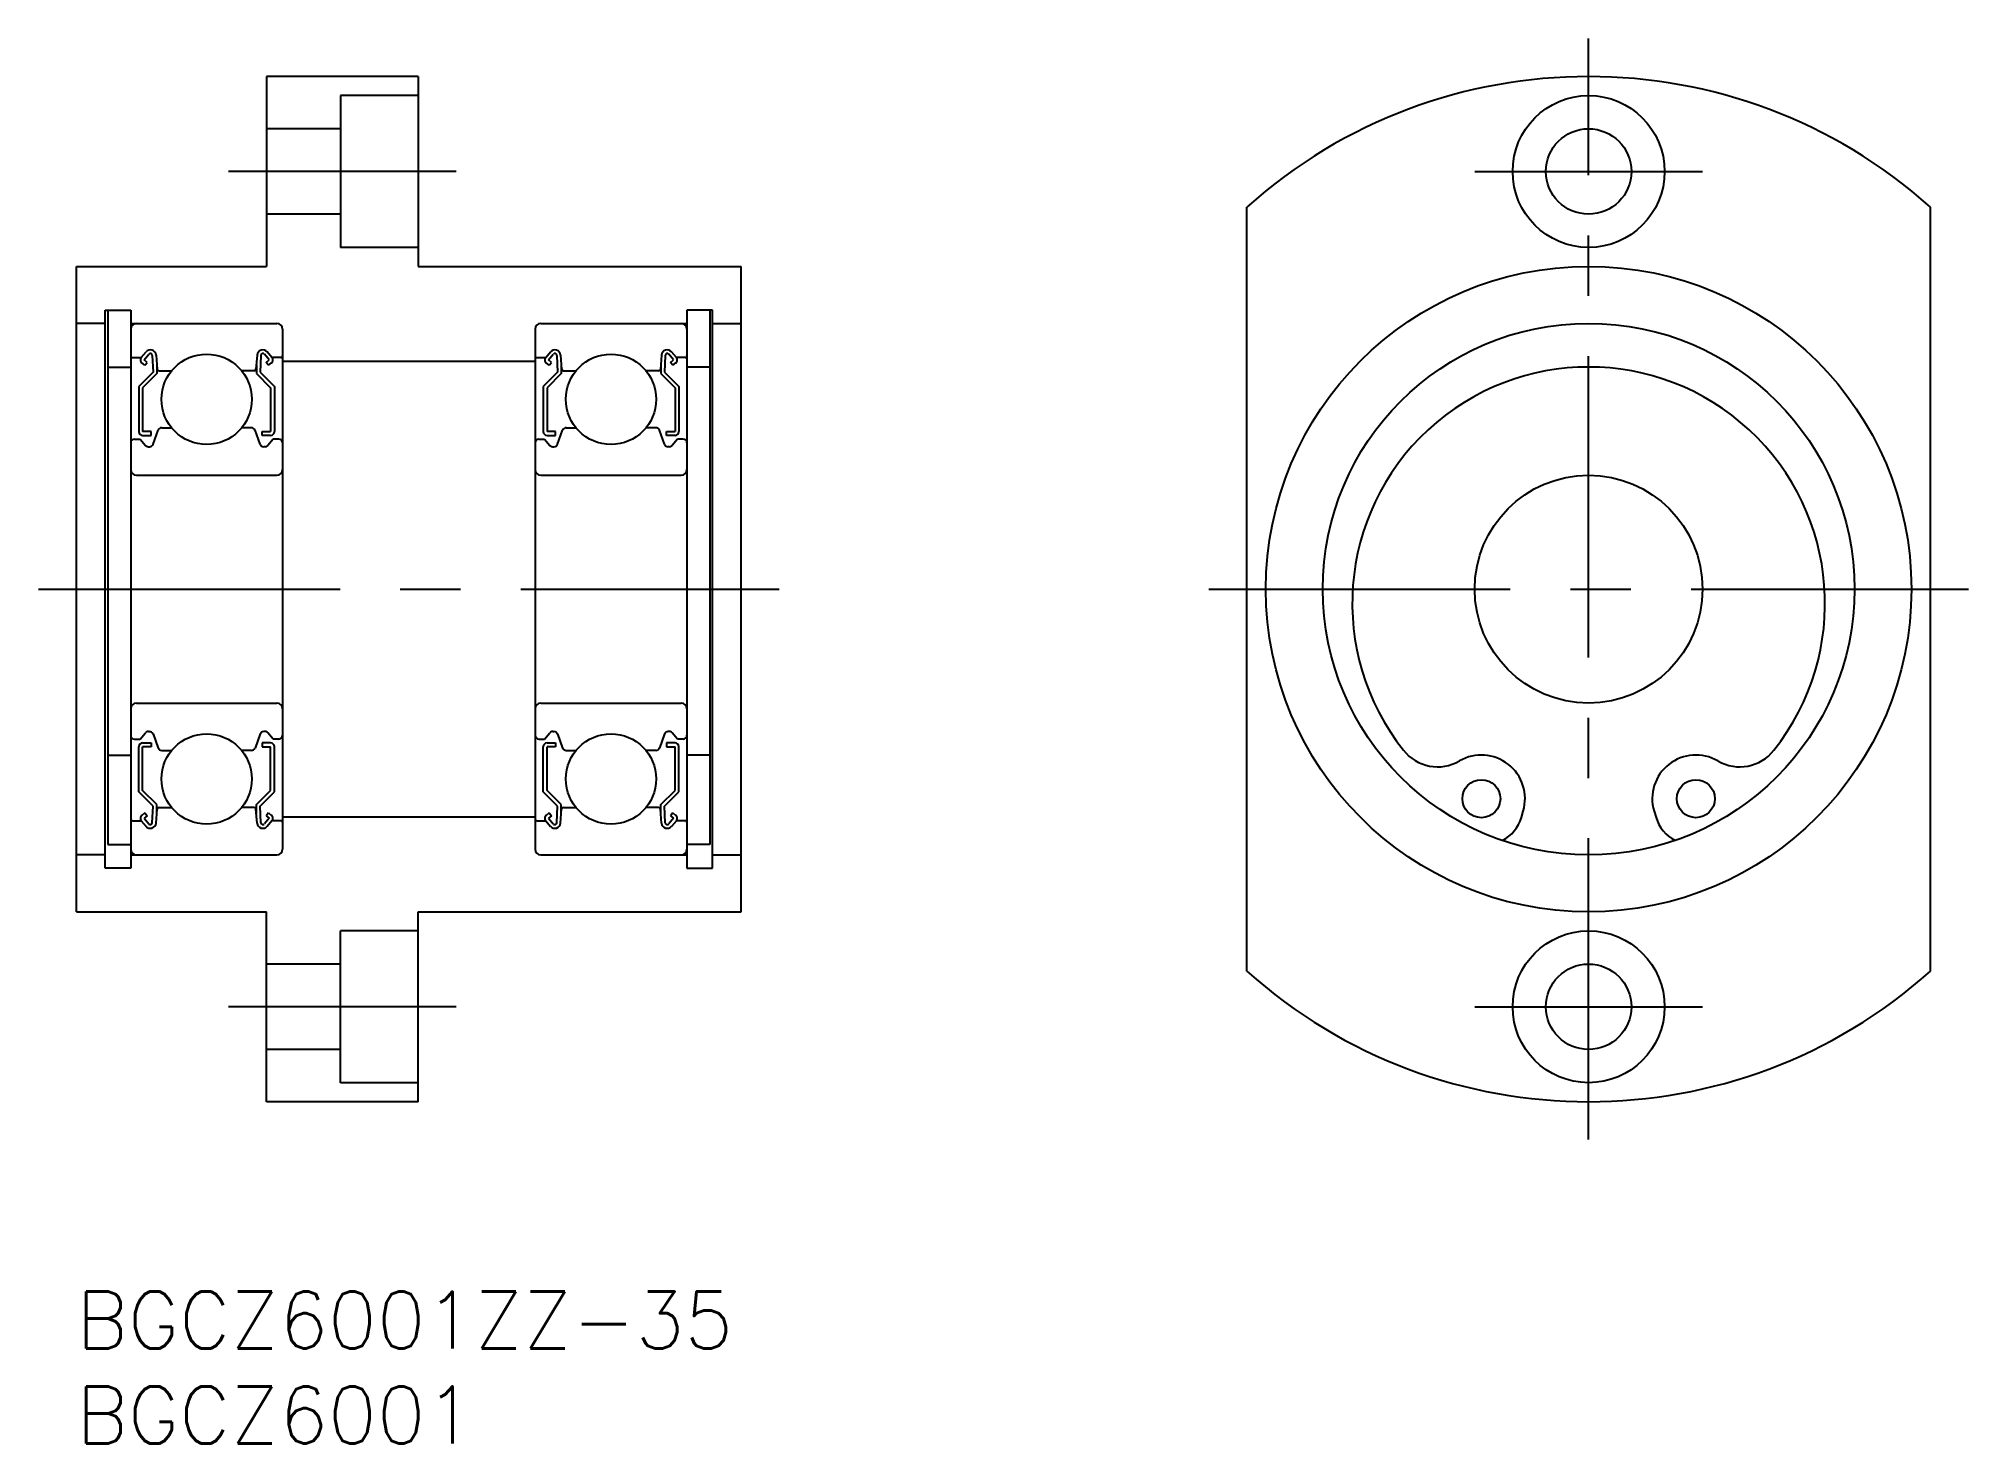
# Model space of a CAD drawing. Extents: x -2 to 100, y -8 to 66.
import ezdxf

# ---------------------------------------------------------------- set-up
doc = ezdxf.new("R2010")
doc.units = 0
doc.header["$LTSCALE"] = 0.5
doc.linetypes.add('CENTER', pattern=[50.8, 31.75, -6.35, 6.35, -6.35])
for name, color, linetype in [('MSM_CENTER', 1, 'CENTER'), ('MSM_CONTINUOUS', 7, 'CONTINUOUS'), ('MSM_PART_NUMBER', 7, 'CONTINUOUS')]:
    doc.layers.add(name, color=color, linetype=linetype)
doc.styles.get("Standard").update_dxf_attribs({"font": 'txt.shx', "height": 3, "bigfont": 'bigfont.shx'})

# ---------------------------------------------------------------- blocks, each defined once
blk = doc.blocks.new('*U6')
at = {"layer": 'MSM_PART_NUMBER'}
blk.add_text('BGCZ6001ZZ-35', height=3, dxfattribs=at).set_placement((0, -3))
blk = doc.blocks.new('*U7')
at = {"layer": 'MSM_PART_NUMBER'}
blk.add_text('BGCZ6001', height=3, dxfattribs=at).set_placement((0, -8))

msp = doc.modelspace()

# ---------------------------------------------------------------- linework, layer by layer
at = {"layer": 'MSM_CENTER'}
for p, q in [((79.64, 8), (79.64, 66)), ((20, 59), (8, 59)), ((73.64, 59), (85.64, 59)), ((-2, 37), (37, 37)), ((59.64, 37), (99.64, 37)), ((20, 15), (8, 15)), ((73.64, 15), (85.64, 15))]:
    msp.add_line(p, q, dxfattribs=at)
at = {"layer": 'MSM_CONTINUOUS'}
for p, q in [((10, 64), (10, 54)), ((18, 64), (10, 64)), ((16, 64), (16, 64)), ((18, 64), (18, 54)), ((13.9, 63), (13.9, 55)), ((18, 63), (13.9, 63)), ((13.9, 61.25), (10, 61.25)), ((61.64, 16.88), (61.64, 57.12)), ((97.64, 16.88), (97.64, 57.12)), ((13.9, 56.75), (10, 56.75)), ((18, 55), (13.9, 55)), ((0, 20), (0, 54)), ((0, 54), (10, 54)), ((18, 54), (35, 54)), ((35, 20), (35, 54)), ((1.5, 51, -0.7), (0, 51, -0.7)), ((1.5, 51.7, -0.7), (2.85, 51.7, -0.7)), ((1.5, 22.3, -0.1), (1.5, 51.7, -0.1)), ((1.65, 51.7), (1.65, 23.54)), ((2.85, 51.7), (2.85, 22.3)), ((2.85, 51), (10.55, 51)), ((24.45, 51), (32.15, 51)), ((32.15, 51.7), (32.15, 22.3)), ((33.5, 51.7, -0.7), (32.15, 51.7, -0.7)), ((33.35, 51.7), (33.35, 23.54)), ((33.5, 22.3, -0.1), (33.5, 51.7, -0.1)), ((33.5, 51, -0.7), (35, 51, -0.7)), ((10.85, 50.7), (10.85, 23.3)), ((24.15, 50.7), (24.15, 23.3)), ((2.95, 49.2), (3.41, 49.2)), ((3.41, 49.2), (3.66, 49.5)), ((3.59, 48.79), (3.43, 48.92)), ((3.56, 49.07), (3.81, 49.37)), ((3.72, 48.94), (3.56, 49.07)), ((3.59, 48.79), (3.72, 48.94)), ((3.99, 49.31), (4.03, 48.43)), ((4.19, 49.33), (4.25, 48.59)), ((4.23, 48.82), (4.23, 48.35)), ((9.51, 49.33), (9.45, 48.59)), ((9.47, 48.82), (9.47, 48.35)), ((9.71, 49.31), (9.67, 48.43)), ((10.14, 49.07), (9.89, 49.37)), ((9.98, 48.94), (10.14, 49.07)), ((10.11, 48.79), (9.98, 48.94)), ((10.29, 49.2), (10.04, 49.5)), ((10.11, 48.79), (10.27, 48.92)), ((10.75, 49.2), (10.29, 49.2)), ((10.85, 49), (24.15, 49)), ((24.25, 49.2), (24.71, 49.2)), ((24.71, 49.2), (24.96, 49.5)), ((24.89, 48.79), (24.73, 48.92)), ((24.86, 49.07), (25.11, 49.37)), ((25.02, 48.94), (24.86, 49.07)), ((24.89, 48.79), (25.02, 48.94)), ((25.29, 49.31), (25.33, 48.43)), ((25.49, 49.33), (25.55, 48.59)), ((25.53, 48.82), (25.53, 48.35)), ((30.81, 49.33), (30.75, 48.59)), ((30.77, 48.82), (30.77, 48.35)), ((31.01, 49.31), (30.97, 48.43)), ((31.44, 49.07), (31.19, 49.37)), ((31.28, 48.94), (31.44, 49.07)), ((31.41, 48.79), (31.28, 48.94)), ((31.59, 49.2), (31.34, 49.5)), ((31.41, 48.79), (31.57, 48.92)), ((32.05, 49.2), (31.59, 49.2)), ((1.65, 48.7, -0.7), (2.85, 48.7, -0.7)), ((4.03, 48.43), (3.28, 47.68)), ((4.23, 48.35), (3.48, 47.6)), ((4.35, 48.5), (5, 48.5)), ((9.35, 48.5), (8.7, 48.5)), ((9.47, 48.35), (10.22, 47.6)), ((9.67, 48.43), (10.42, 47.68)), ((25.33, 48.43), (24.58, 47.68)), ((25.53, 48.35), (24.78, 47.6)), ((25.65, 48.5), (26.3, 48.5)), ((30.65, 48.5), (30, 48.5)), ((30.77, 48.35), (31.52, 47.6)), ((30.97, 48.43), (31.72, 47.68)), ((33.35, 48.7, -0.7), (32.15, 48.7, -0.7)), ((3.28, 47.68), (3.28, 45.3)), ((3.48, 47.6), (3.48, 45.3)), ((10.22, 47.6), (10.22, 45.3)), ((10.42, 47.68), (10.42, 45.3)), ((24.58, 47.68), (24.58, 45.3)), ((24.78, 47.6), (24.78, 45.3)), ((31.52, 47.6), (31.52, 45.3)), ((31.72, 47.68), (31.72, 45.3)), ((3.05, 44.9), (3.35, 44.9)), ((3.35, 44.9), (3.63, 44.57)), ((3.93, 45.3), (3.48, 45.3)), ((3.48, 45.1), (3.93, 45.1)), ((3.93, 45.1), (3.93, 45.3)), ((4.03, 44.63), (4.3, 45.37)), ((4.49, 45.5), (5, 45.5)), ((9.21, 45.5), (8.7, 45.5)), ((9.67, 44.63), (9.4, 45.37)), ((9.77, 45.3), (10.22, 45.3)), ((9.77, 45.1), (9.77, 45.3)), ((10.22, 45.1), (9.77, 45.1)), ((10.35, 44.9), (10.07, 44.57)), ((10.65, 44.9), (10.35, 44.9)), ((24.35, 44.9), (24.65, 44.9)), ((24.65, 44.9), (24.93, 44.57)), ((25.23, 45.3), (24.78, 45.3)), ((24.78, 45.1), (25.23, 45.1)), ((25.23, 45.1), (25.23, 45.3)), ((25.33, 44.63), (25.6, 45.37)), ((25.79, 45.5), (26.3, 45.5)), ((30.51, 45.5), (30, 45.5)), ((30.97, 44.63), (30.7, 45.37)), ((31.07, 45.3), (31.52, 45.3)), ((31.07, 45.1), (31.07, 45.3)), ((31.52, 45.1), (31.07, 45.1)), ((31.65, 44.9), (31.37, 44.57)), ((31.95, 44.9), (31.65, 44.9)), ((3.78, 44.5), (3.84, 44.5)), ((9.92, 44.5), (9.86, 44.5)), ((25.08, 44.5), (25.14, 44.5)), ((31.22, 44.5), (31.16, 44.5)), ((3.15, 43), (10.55, 43)), ((24.45, 43), (31.85, 43)), ((3.15, 31), (10.55, 31)), ((24.45, 31), (31.85, 31)), ((3.78, 29.5), (3.84, 29.5)), ((9.92, 29.5), (9.86, 29.5)), ((25.08, 29.5), (25.14, 29.5)), ((31.22, 29.5), (31.16, 29.5)), ((3.05, 29.1), (3.35, 29.1)), ((3.28, 26.32), (3.28, 28.7)), ((3.35, 29.1), (3.63, 29.43)), ((3.48, 28.9), (3.93, 28.9)), ((3.48, 26.4), (3.48, 28.7)), ((3.93, 28.7), (3.48, 28.7)), ((3.93, 28.9), (3.93, 28.7)), ((4.03, 29.37), (4.3, 28.63)), ((4.49, 28.5), (5, 28.5)), ((9.21, 28.5), (8.7, 28.5)), ((9.67, 29.37), (9.4, 28.63)), ((10.22, 28.9), (9.77, 28.9)), ((9.77, 28.9), (9.77, 28.7)), ((9.77, 28.7), (10.22, 28.7)), ((10.35, 29.1), (10.07, 29.43)), ((10.22, 26.4), (10.22, 28.7)), ((10.65, 29.1), (10.35, 29.1)), ((10.42, 26.32), (10.42, 28.7)), ((24.35, 29.1), (24.65, 29.1)), ((24.58, 26.32), (24.58, 28.7)), ((24.65, 29.1), (24.93, 29.43)), ((24.78, 28.9), (25.23, 28.9)), ((24.78, 26.4), (24.78, 28.7)), ((25.23, 28.7), (24.78, 28.7)), ((25.23, 28.9), (25.23, 28.7)), ((25.33, 29.37), (25.6, 28.63)), ((25.79, 28.5), (26.3, 28.5)), ((30.51, 28.5), (30, 28.5)), ((30.97, 29.37), (30.7, 28.63)), ((31.52, 28.9), (31.07, 28.9)), ((31.07, 28.9), (31.07, 28.7)), ((31.07, 28.7), (31.52, 28.7)), ((31.65, 29.1), (31.37, 29.43)), ((31.52, 26.4), (31.52, 28.7)), ((31.95, 29.1), (31.65, 29.1)), ((31.72, 26.32), (31.72, 28.7)), ((1.65, 28.26, -0.7), (2.85, 28.26, -0.7)), ((33.35, 28.26, -0.7), (32.15, 28.26, -0.7)), ((4.03, 25.57), (3.28, 26.32)), ((4.23, 25.65), (3.48, 26.4)), ((3.99, 24.69), (4.03, 25.57)), ((4.23, 25.18), (4.23, 25.65)), ((4.35, 25.5), (5, 25.5)), ((9.35, 25.5), (8.7, 25.5)), ((9.47, 25.65), (10.22, 26.4)), ((9.47, 25.18), (9.47, 25.65)), ((9.67, 25.57), (10.42, 26.32)), ((9.71, 24.69), (9.67, 25.57)), ((25.33, 25.57), (24.58, 26.32)), ((25.53, 25.65), (24.78, 26.4)), ((25.29, 24.69), (25.33, 25.57)), ((25.53, 25.18), (25.53, 25.65)), ((25.65, 25.5), (26.3, 25.5)), ((30.65, 25.5), (30, 25.5)), ((30.77, 25.65), (31.52, 26.4)), ((30.77, 25.18), (30.77, 25.65)), ((30.97, 25.57), (31.72, 26.32)), ((31.01, 24.69), (30.97, 25.57)), ((2.95, 24.8), (3.41, 24.8)), ((3.41, 24.8), (3.66, 24.5)), ((3.59, 25.21), (3.43, 25.08)), ((3.72, 25.06), (3.56, 24.93)), ((3.56, 24.93), (3.81, 24.63)), ((3.59, 25.21), (3.72, 25.06)), ((4.19, 24.67), (4.25, 25.41)), ((9.51, 24.67), (9.45, 25.41)), ((10.14, 24.93), (9.89, 24.63)), ((10.11, 25.21), (9.98, 25.06)), ((9.98, 25.06), (10.14, 24.93)), ((10.29, 24.8), (10.04, 24.5)), ((10.11, 25.21), (10.27, 25.08)), ((10.75, 24.8), (10.29, 24.8)), ((10.85, 25), (24.15, 25)), ((24.25, 24.8), (24.71, 24.8)), ((24.71, 24.8), (24.96, 24.5)), ((24.89, 25.21), (24.73, 25.08)), ((25.02, 25.06), (24.86, 24.93)), ((24.86, 24.93), (25.11, 24.63)), ((24.89, 25.21), (25.02, 25.06)), ((25.49, 24.67), (25.55, 25.41)), ((30.81, 24.67), (30.75, 25.41)), ((31.44, 24.93), (31.19, 24.63)), ((31.41, 25.21), (31.28, 25.06)), ((31.28, 25.06), (31.44, 24.93)), ((31.59, 24.8), (31.34, 24.5)), ((31.41, 25.21), (31.57, 25.08)), ((32.05, 24.8), (31.59, 24.8)), ((76.1, 24.97), (76.2, 25.31)), ((83.09, 25.31), (83.19, 24.97)), ((1.65, 23.54, -0.7), (2.85, 23.54, -0.7)), ((33.35, 23.54, -0.7), (32.15, 23.54, -0.7)), ((1.5, 23, -0.7), (0, 23, -0.7)), ((2.85, 23), (10.55, 23)), ((24.45, 23), (32.15, 23)), ((33.5, 23, -0.7), (35, 23, -0.7)), ((2.85, 22.3, -0.7), (1.5, 22.3, -0.7)), ((32.15, 22.3, -0.7), (33.5, 22.3, -0.7)), ((0, 20), (10, 20)), ((10, 10), (10, 20)), ((18, 20), (35, 20)), ((18, 10), (18, 20)), ((13.9, 11), (13.9, 19)), ((18, 19), (13.9, 19)), ((13.9, 17.25), (10, 17.25)), ((13.9, 12.75), (10, 12.75)), ((18, 11), (13.9, 11)), ((18, 10), (10, 10))]:
    msp.add_line(p, q, dxfattribs=at)
for centre, radius in [((79.64, 59), 4), ((79.64, 59), 2.25), ((79.64, 37), 17), ((79.64, 37), 14), ((6.85, 47), 2.38), ((28.15, 47), 2.38), ((79.64, 37), 6), ((6.85, 27), 2.38), ((28.15, 27), 2.38), ((73.99, 25.96), 1), ((85.29, 25.96), 1), ((79.64, 15), 4), ((79.64, 15), 2.25)]:
    msp.add_circle(centre, radius, dxfattribs=at)
for centre, radius, start, end in [((79.64, 37), 27, 48.1897, 131.8103), ((3.15, 50.7), 0.3, 90, 180), ((10.55, 50.7), 0.3, 0, 90), ((24.45, 50.7), 0.3, 90, 180), ((31.85, 50.7), 0.3, 0, 90), ((2.95, 49.3), 0.1, 180, 270), ((3.56, 49.07), 0.2, 140.002, 230.0863), ((3.89, 49.3), 0.3, 4.9968, 140.002), ((3.89, 49.31), 0.1, 2.8198, 140.0022), ((9.81, 49.3), 0.3, 39.998, 175.0032), ((9.81, 49.31), 0.1, 39.9978, 177.1802), ((10.14, 49.07), 0.2, 309.9137, 39.998), ((10.75, 49.3), 0.1, 270, 0), ((24.25, 49.3), 0.1, 180, 270), ((24.86, 49.07), 0.2, 140.002, 230.0863), ((25.19, 49.3), 0.3, 4.9968, 140.002), ((25.19, 49.31), 0.1, 2.8198, 140.0022), ((31.11, 49.3), 0.3, 39.998, 175.0032), ((31.11, 49.31), 0.1, 39.9978, 177.1802), ((31.44, 49.07), 0.2, 309.9137, 39.998), ((32.05, 49.3), 0.1, 270, 0), ((4.35, 48.6), 0.1, 184.9968, 269.9991), ((9.35, 48.6), 0.1, 270.0009, 355.0032), ((25.65, 48.6), 0.1, 184.9968, 269.9991), ((30.65, 48.6), 0.1, 270.0009, 355.0032), ((79.64, 36.25), 12.45, 321.589, 218.411), ((3.05, 44.7), 0.2, 90, 180), ((3.48, 45.3), 0.2, 180, 270), ((4.49, 45.3), 0.2, 90, 159.9916), ((9.21, 45.3), 0.2, 20.0084, 90), ((10.22, 45.3), 0.2, 270, 0), ((10.65, 44.7), 0.2, 0, 90), ((24.35, 44.7), 0.2, 90, 180), ((24.78, 45.3), 0.2, 180, 270), ((25.79, 45.3), 0.2, 90, 159.9916), ((30.51, 45.3), 0.2, 20.0084, 90), ((31.52, 45.3), 0.2, 270, 0), ((31.95, 44.7), 0.2, 0, 90), ((3.78, 44.7), 0.2, 219.9952, 270), ((3.84, 44.7), 0.2, 270, 339.9916), ((9.86, 44.7), 0.2, 200.0084, 270), ((9.92, 44.7), 0.2, 270, 320.0048), ((25.08, 44.7), 0.2, 219.9952, 270), ((25.14, 44.7), 0.2, 270, 339.9916), ((31.16, 44.7), 0.2, 200.0084, 270), ((31.22, 44.7), 0.2, 270, 320.0048), ((3.15, 43.3), 0.3, 180, 270), ((10.55, 43.3), 0.3, 270, 0), ((24.45, 43.3), 0.3, 180, 270), ((31.85, 43.3), 0.3, 270, 0), ((3.15, 30.7), 0.3, 90, 180), ((10.55, 30.7), 0.3, 0, 90), ((24.45, 30.7), 0.3, 90, 180), ((31.85, 30.7), 0.3, 0, 90), ((3.78, 29.3), 0.2, 90, 140.0048), ((3.84, 29.3), 0.2, 20.0084, 90), ((9.86, 29.3), 0.2, 90, 159.9916), ((9.92, 29.3), 0.2, 39.9952, 90), ((25.08, 29.3), 0.2, 90, 140.0048), ((25.14, 29.3), 0.2, 20.0084, 90), ((31.16, 29.3), 0.2, 90, 159.9916), ((31.22, 29.3), 0.2, 39.9952, 90), ((3.05, 29.3), 0.2, 180, 270), ((3.48, 28.7), 0.2, 90, 180), ((4.49, 28.7), 0.2, 200.0084, 270), ((9.21, 28.7), 0.2, 270, 339.9916), ((10.22, 28.7), 0.2, 0, 90), ((10.65, 29.3), 0.2, 270, 0), ((24.35, 29.3), 0.2, 180, 270), ((24.78, 28.7), 0.2, 90, 180), ((25.79, 28.7), 0.2, 200.0084, 270), ((30.51, 28.7), 0.2, 270, 339.9916), ((31.52, 28.7), 0.2, 0, 90), ((31.95, 29.3), 0.2, 270, 0), ((71.69, 29.94), 2.3, 218.411, 300.0471), ((87.6, 29.94), 2.3, 239.9529, 321.589), ((73.99, 25.96), 2.3, 343.5829, 120.0471), ((85.29, 25.96), 2.3, 59.9529, 196.4171), ((4.35, 25.4), 0.1, 90.0009, 175.0032), ((9.35, 25.4), 0.1, 4.9968, 89.9991), ((25.65, 25.4), 0.1, 90.0009, 175.0032), ((30.65, 25.4), 0.1, 4.9968, 89.9991), ((2.95, 24.7), 0.1, 90, 180), ((3.56, 24.93), 0.2, 129.9137, 219.998), ((3.89, 24.7), 0.3, 219.998, 355.0032), ((3.89, 24.69), 0.1, 219.9978, 357.1802), ((9.81, 24.7), 0.3, 184.9968, 320.002), ((9.81, 24.69), 0.1, 182.8198, 320.0022), ((10.14, 24.93), 0.2, 320.002, 50.0863), ((10.75, 24.7), 0.1, 0, 90), ((24.25, 24.7), 0.1, 90, 180), ((24.86, 24.93), 0.2, 129.9137, 219.998), ((25.19, 24.7), 0.3, 219.998, 355.0032), ((25.19, 24.69), 0.1, 219.9978, 357.1802), ((31.11, 24.7), 0.3, 184.9968, 320.002), ((31.11, 24.69), 0.1, 182.8198, 320.0022), ((31.44, 24.93), 0.2, 320.002, 50.0863), ((32.05, 24.7), 0.1, 0, 90), ((74.18, 25.54), 2, 297.3274, 343.5829), ((85.11, 25.54), 2, 196.4171, 242.6726), ((3.15, 23.3), 0.3, 180, 270), ((10.55, 23.3), 0.3, 270, 0), ((24.45, 23.3), 0.3, 180, 270), ((31.85, 23.3), 0.3, 270, 0), ((79.64, 37), 27, 228.1897, 311.8103)]:
    msp.add_arc(centre, radius, start, end, dxfattribs=at)

# ---------------------------------------------------------------- block references
for name in ['*U6', '*U7']:
    msp.add_blockref(name, (0, 0), dxfattribs=at)

doc.saveas('drawing.dxf')
